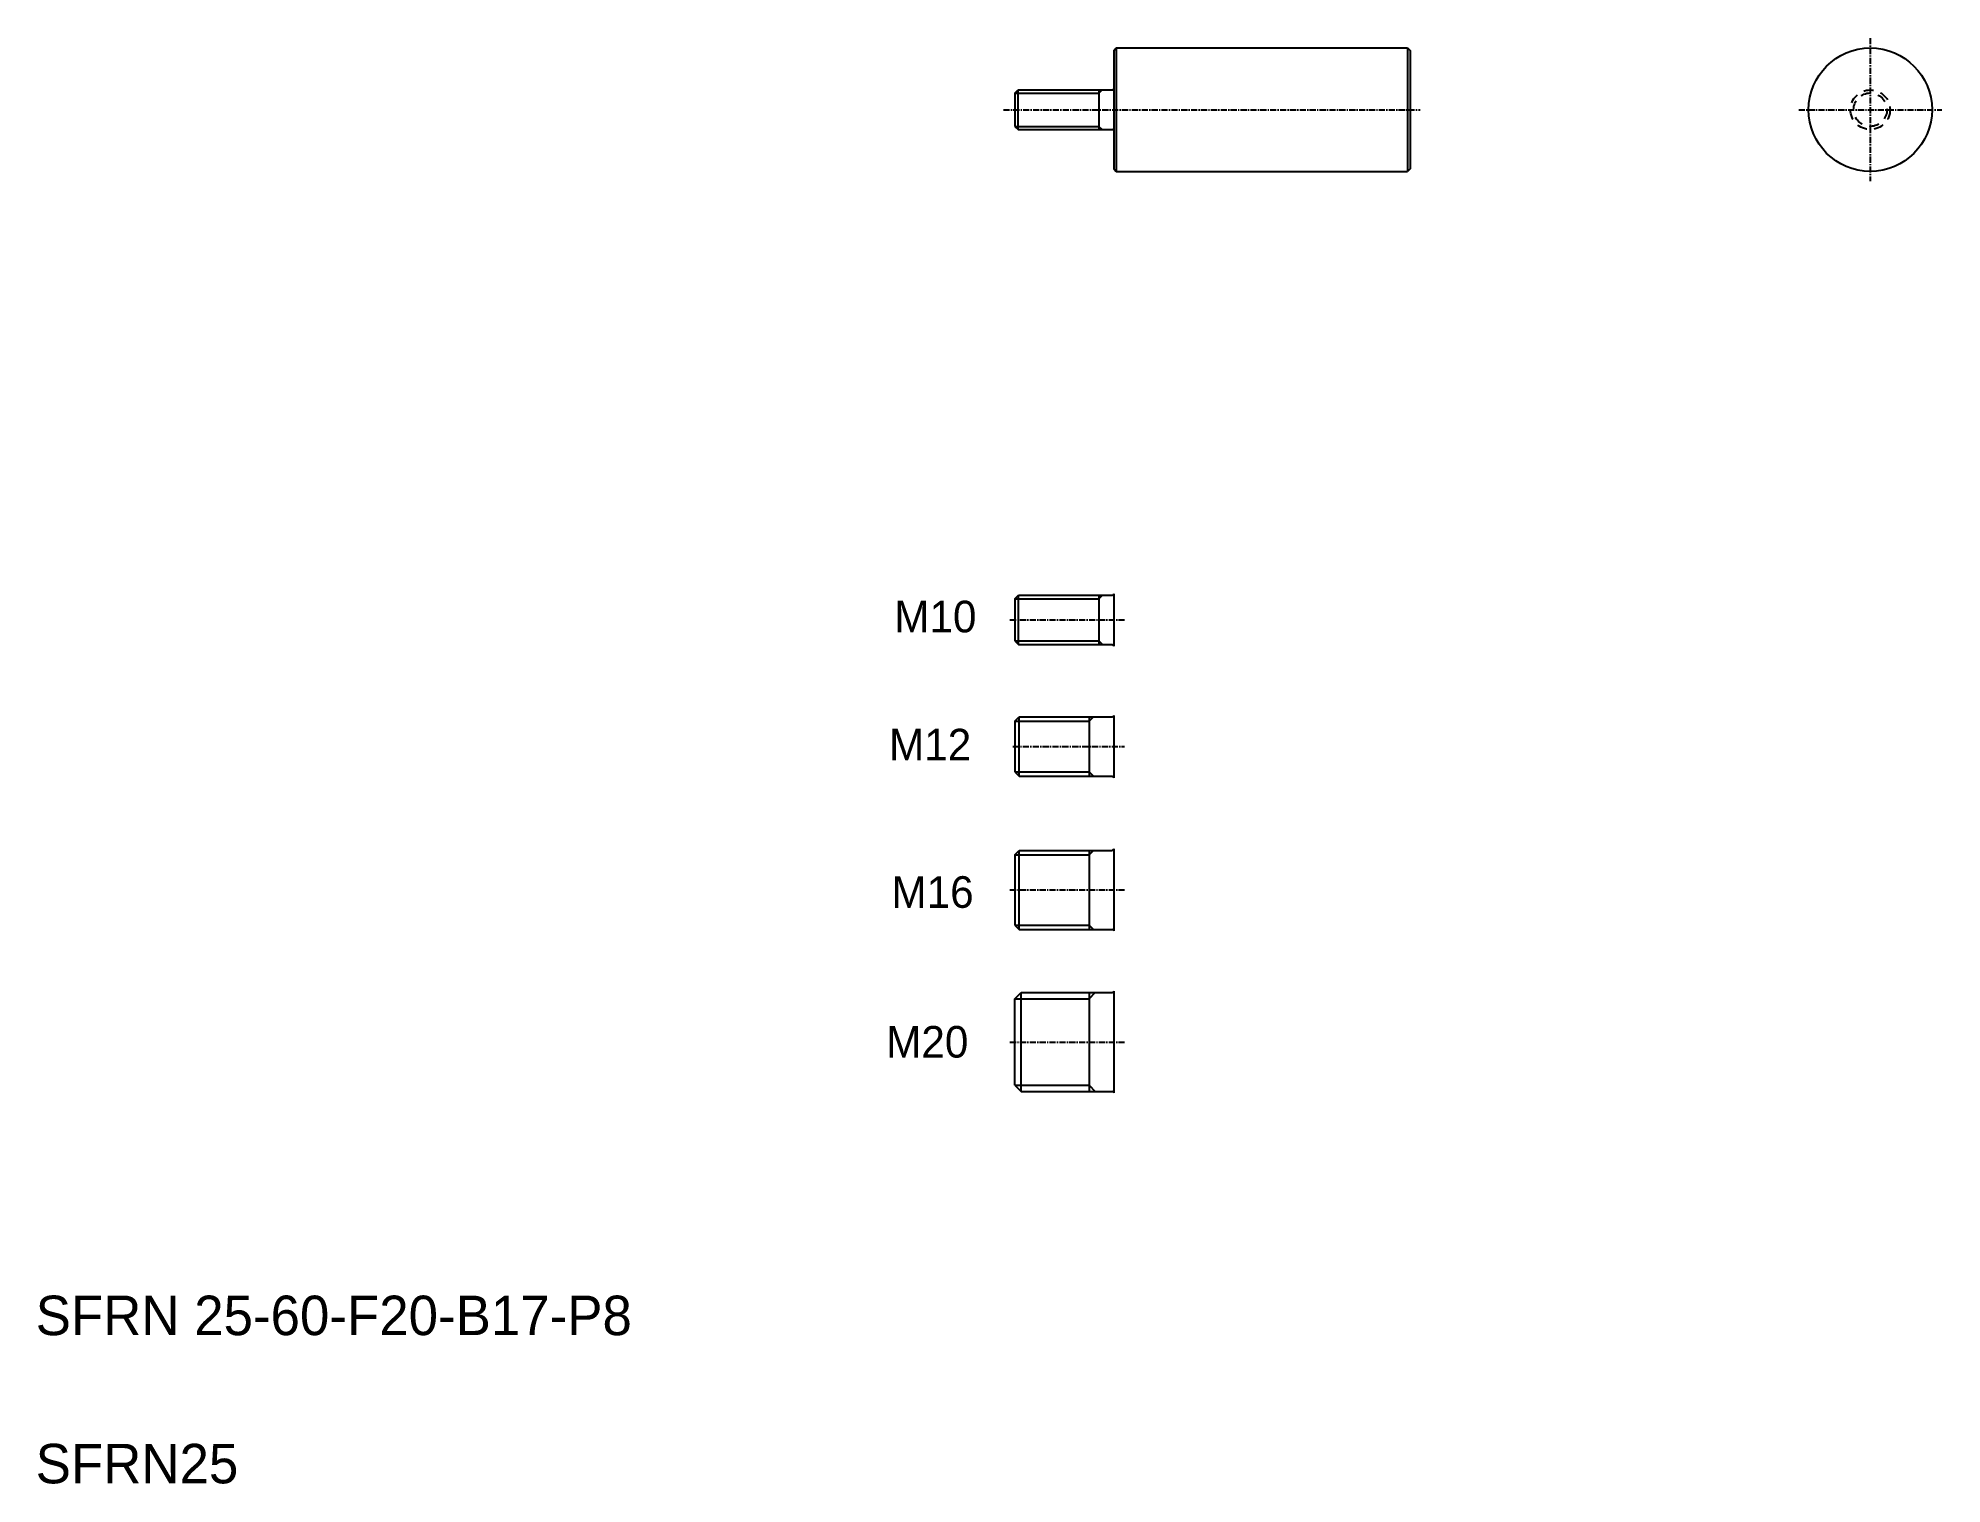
# Model space of a CAD drawing. Extents: x 66 to 451, y 96 to 388.
import ezdxf

# ---------------------------------------------------------------- set-up
doc = ezdxf.new("R2010")
doc.units = 0
doc.linetypes.add('CENTER', pattern=[2, 1.25, -0.25, 0.25, -0.25])
doc.linetypes.add('DASHED', pattern=[3.5, 2, -1.5])
doc.layers.get('0').update_dxf_attribs({"linetype": 'CONTINUOUS'})
doc.layers.add('CENTER', color=1, linetype='CENTER')

msp = doc.modelspace()

# ---------------------------------------------------------------- linework, layer by layer
at = {"color": 7, "linetype": 'CONTINUOUS'}
for p, q in [((283.48, 385.99), (283.98, 386.49)), ((283.48, 385.99), (283.48, 361.99)), ((283.98, 386.49), (342.98, 386.49)), ((283.98, 386.49), (283.98, 361.49)), ((342.98, 386.49), (342.98, 361.49)), ((342.98, 386.49), (343.48, 385.99)), ((343.48, 385.99), (343.48, 361.99)), ((263.48, 377.36), (264.11, 377.99)), ((264.11, 377.99), (283.28, 377.99)), ((264.11, 369.99), (264.11, 377.99)), ((263.48, 370.61), (264.11, 369.99)), ((264.11, 369.99), (283.18, 369.99)), ((283.48, 361.99), (283.98, 361.49)), ((283.98, 361.49), (342.98, 361.49)), ((343.48, 361.99), (342.98, 361.49)), ((263.48, 274.95), (264.23, 275.7)), ((264.23, 275.7), (283.18, 275.7)), ((264.23, 265.7), (264.23, 275.7)), ((263.48, 266.45), (264.23, 265.7)), ((264.23, 265.7), (283.18, 265.7)), ((263.48, 250.18), (264.36, 251.05)), ((264.36, 251.05), (283.18, 251.05)), ((264.36, 239.05), (264.36, 251.05)), ((263.48, 239.93), (264.36, 239.05)), ((264.36, 239.05), (283.18, 239.05)), ((263.48, 223.17), (264.36, 224.04)), ((264.36, 208.04), (264.36, 224.04)), ((264.36, 224.04), (283.18, 224.04)), ((263.48, 208.92), (264.36, 208.04)), ((264.36, 208.04), (283.18, 208.04)), ((263.48, 193.99), (264.73, 195.24)), ((264.73, 175.24), (264.73, 195.24)), ((264.73, 195.24), (283.18, 195.24)), ((263.48, 176.49), (264.73, 175.24)), ((264.73, 175.24), (283.18, 175.24))]:
    msp.add_line(p, q, dxfattribs=at)
at = {"color": 7}
for p, q in [((280.48, 377.99), (280.48, 369.99)), ((280.48, 275.7), (280.48, 265.7)), ((283.48, 276), (283.48, 265.4)), ((278.48, 251.05), (278.48, 239.05)), ((283.48, 251.35), (283.48, 238.75)), ((278.48, 224.04), (278.48, 208.04)), ((283.48, 224.34), (283.48, 207.74)), ((278.48, 195.24), (278.48, 175.24)), ((283.48, 195.54), (283.48, 174.94))]:
    msp.add_line(p, q, dxfattribs=at)
at = {"color": 3, "linetype": 'CONTINUOUS'}
for p, q in [((280.48, 377.36), (281.11, 377.99)), ((263.48, 377.36), (280.48, 377.36)), ((263.48, 370.61), (280.48, 370.61)), ((280.48, 370.61), (281.11, 369.99)), ((263.48, 274.95), (280.48, 274.95)), ((280.48, 274.95), (281.23, 275.7)), ((263.48, 266.45), (280.48, 266.45)), ((280.48, 266.45), (281.23, 265.7)), ((278.48, 250.18), (279.36, 251.05)), ((263.48, 250.18), (278.48, 250.18)), ((263.48, 239.93), (278.48, 239.93)), ((278.48, 239.93), (279.36, 239.05)), ((278.48, 223.17), (279.36, 224.04)), ((263.48, 223.17), (278.48, 223.17)), ((263.48, 208.92), (278.48, 208.92)), ((278.48, 208.92), (279.36, 208.04)), ((263.48, 193.99), (278.48, 193.99)), ((278.48, 193.99), (279.73, 195.24)), ((263.48, 176.49), (278.48, 176.49)), ((278.48, 176.49), (279.73, 175.24))]:
    msp.add_line(p, q, dxfattribs=at)
for p, q in [((343.48, 379.99), (343.48, 379.99)), ((263.48, 377.36), (263.48, 370.61)), ((343.48, 373.99), (343.48, 373.99)), ((263.48, 274.95), (263.48, 266.45)), ((263.48, 250.18), (263.48, 239.93)), ((263.48, 223.17), (263.48, 208.92)), ((263.48, 176.49), (263.48, 193.99))]:
    msp.add_line(p, q)
at = {"color": 7, "linetype": 'CONTINUOUS'}
msp.add_circle((436.64, 373.99), 12.5, dxfattribs=at)
at = {"color": 3, "linetype": 'DASHED'}
for radius in [4, 3.38]:
    msp.add_circle((436.64, 373.99), radius, dxfattribs=at)
at = {"color": 7, "linetype": 'CONTINUOUS'}
for centre, radius, start, end in [((283.28, 378.19), 0.2, 270, 0), ((283.18, 369.69), 0.3, 0, 90), ((283.18, 276), 0.3, 270, 0), ((283.18, 265.4), 0.3, 0, 90), ((283.18, 251.35), 0.3, 270, 0), ((283.18, 238.75), 0.3, 0, 90), ((283.18, 224.34), 0.3, 270, 0), ((283.18, 207.74), 0.3, 0, 90), ((283.18, 195.54), 0.3, 270, 0), ((283.18, 174.94), 0.3, 0, 90)]:
    msp.add_arc(centre, radius, start, end, dxfattribs=at)
at = {"layer": 'CENTER', "color": 1, "linetype": 'CENTER'}
for p, q in [((436.64, 388.49), (436.64, 359.49)), ((261.14, 373.99), (345.48, 373.99)), ((422.14, 373.99), (451.14, 373.99)), ((262.47, 270.7), (285.65, 270.7)), ((263.07, 245.05), (285.65, 245.05)), ((262.47, 216.04), (285.65, 216.04)), ((262.47, 185.24), (285.65, 185.24))]:
    msp.add_line(p, q, dxfattribs=at)

# ---------------------------------------------------------------- texts
for s, height, p in [('M10', 6.4, (239.04, 268.18)), ('M12', 6.4, (237.98, 242.25)), ('M16', 6.4, (238.47, 212.41)), ('M20', 6.4, (237.4, 182.09)), ('SFRN 25-60-F20-B17-P8', 8, (65.23, 125.9)), ('SFRN25', 8, (65.23, 95.9))]:
    msp.add_text(s, height=height).set_placement(p)

doc.saveas('drawing.dxf')
